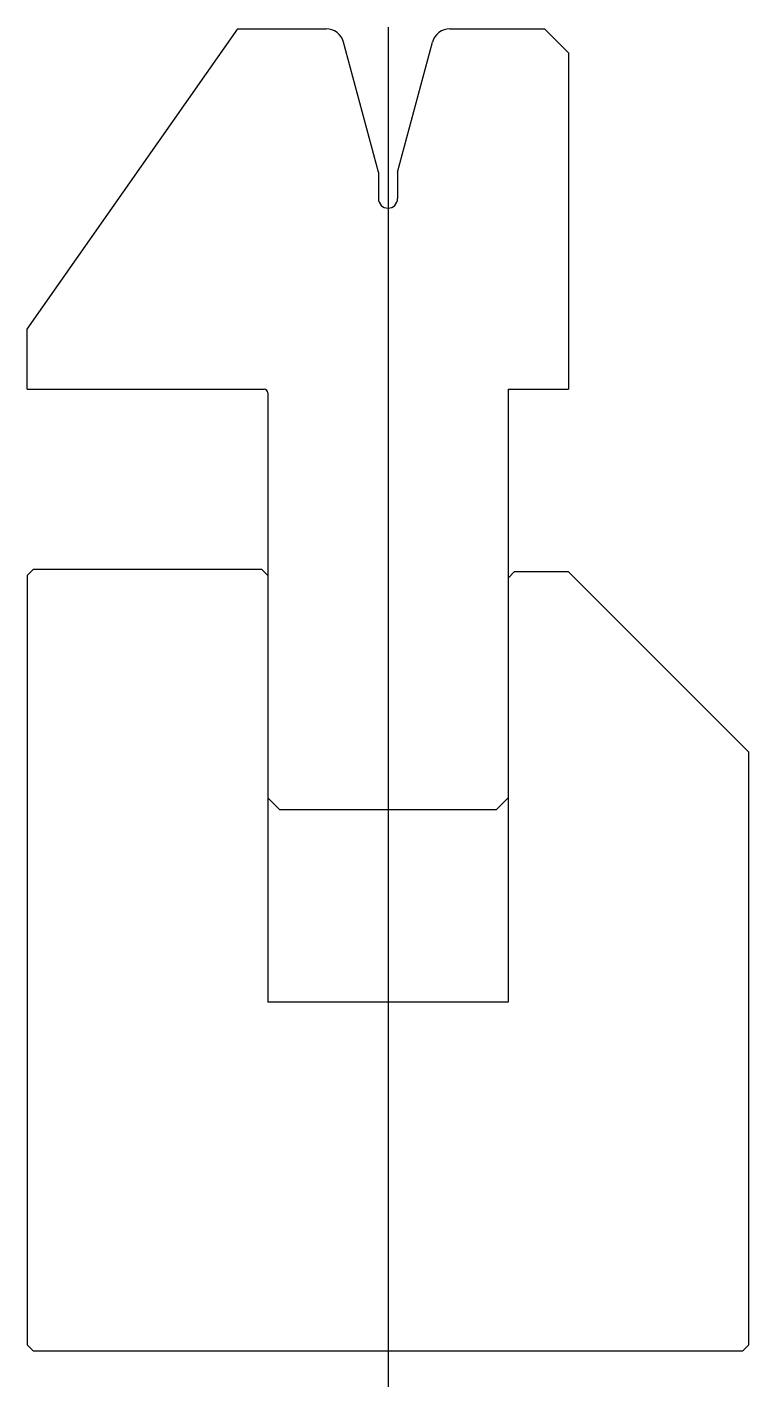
# Model space of a CAD drawing. Header units: metres. Extents: x -30 to 30, y -48 to 66.
import ezdxf

# ---------------------------------------------------------------- set-up
doc = ezdxf.new("R2010")
doc.units = ezdxf.units.M

msp = doc.modelspace()

# ---------------------------------------------------------------- linework, layer by layer
for p, q in [((-30.168727, 40.472923), (-12.663539, 65.472923)), ((-12.663539, 65.472923), (-5.319718, 65.472923)), ((-0.168727, 65.60552), (-0.168727, -47.527077)), ((4.982263, 65.472923), (12.831273, 65.472923)), ((12.831273, 65.472923), (14.831273, 63.472923)), ((-0.968727, 53.53036), (-3.870829, 64.361152)), ((0.631273, 53.530361), (3.533375, 64.361152)), ((14.831273, 63.472923), (14.831273, 35.472923)), ((-0.968727, 53.53036), (-0.968727, 51.344708)), ((0.631273, 53.530361), (0.631273, 51.344708)), ((-30.168727, 35.472923), (-30.168727, 40.472923)), ((-30.168727, 35.472923), (-10.468727, 35.472923)), ((-10.168727, 35.172923), (-10.168727, 1.472923)), ((9.831273, 35.472923), (14.831273, 35.472923)), ((9.831273, 35.472923), (9.831273, 1.472923)), ((-29.668727, 20.472923), (-30.168727, 19.972923)), ((-10.668727, 20.472923), (-29.668727, 20.472923)), ((-10.668727, 20.472923), (-10.168727, 19.972923)), ((-30.168727, 19.972923), (-30.168727, -44.027077)), ((-10.168727, 19.972923), (-10.168727, -15.527077)), ((10.331273, 20.272911), (9.831273, 19.772911)), ((9.831273, 19.772911), (9.831273, -15.527077)), ((14.831273, 20.272911), (10.331273, 20.272911)), ((14.831273, 20.272911), (29.831273, 5.272911)), ((29.831273, -44.027077), (29.831273, 5.272911)), ((-9.168727, 0.472923), (-10.168727, 1.472923)), ((9.831273, 1.472923), (8.831273, 0.472923)), ((8.831273, 0.472923), (-9.168727, 0.472923)), ((9.831273, -15.527077), (-10.168727, -15.527077)), ((-29.668727, -44.527077), (-30.168727, -44.027077)), ((29.331273, -44.527077), (29.831273, -44.027077)), ((-29.668727, -44.527077), (29.331273, -44.527077))]:
    msp.add_line(p, q)
for centre, radius, start, end in [((-5.319718, 63.972923), 1.5, 15, 90), ((4.982263, 63.972923), 1.5, 90, 165), ((-0.168727, 51.344708), 0.8, 180, 360), ((-10.468727, 35.172923), 0.3, 0, 89.999997)]:
    msp.add_arc(centre, radius, start, end)

doc.saveas('drawing.dxf')
